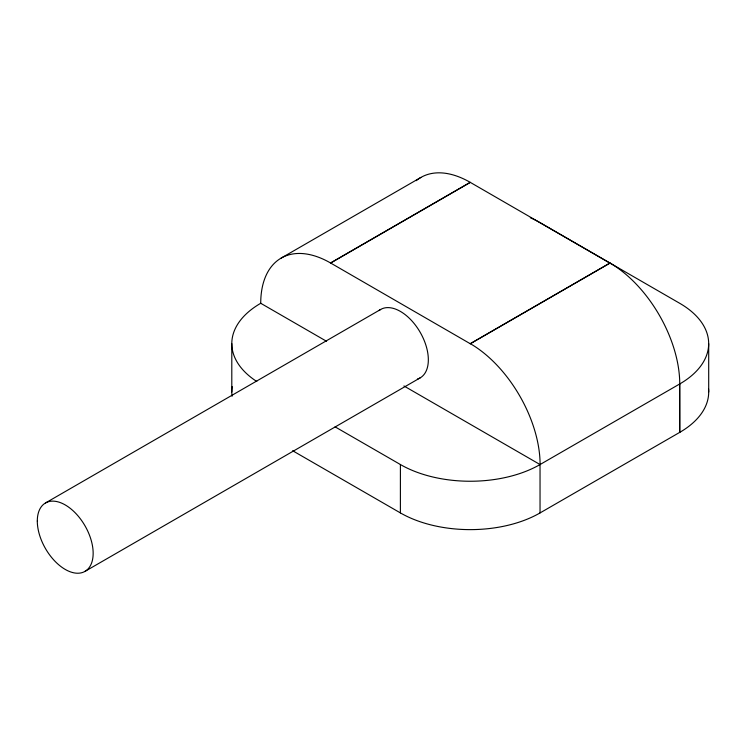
<?xml version="1.0" encoding="UTF-8"?>
<svg xmlns="http://www.w3.org/2000/svg" width="746" height="746" viewBox="0 0 746 746"><rect width="100%" height="100%" fill="white"/><g stroke="black" fill="none" stroke-linecap="round" stroke-linejoin="round"><path stroke-width="1.12" d="M281.177 258.079L420.837 177.455M330.553 262.974L470.213 182.341L609.92 263.096L470.26 343.729L330.553 262.974A98.752 57.013 60 0 0 260.727 303.286A98.752 57.013 0 0 0 256.783 381.504M330.553 263.068L470.213 182.434M45.478 502.972L380.656 309.459M470.26 343.729L609.92 263.096M84.979 571.389L420.157 377.877M335.075 426.843L400.406 464.534A98.714 56.994 0 0 0 540.039 464.553L679.746 383.948A98.752 57.013 0 0 0 679.774 303.333L540.039 222.662A98.752 57.013 0 0 0 530.331 217.739M292.646 450.733L400.406 512.912A98.714 56.994 0 0 0 540.039 512.931L679.774 432.344A98.752 57.013 0 0 0 708.541 388.834M679.774 432.344L679.699 383.92L679.699 432.298M260.727 303.286L326.571 341.304M403.931 385.962L540.095 464.581A98.752 57.013 60 0 0 470.26 343.636M708.7 343.645L708.7 392.032M540.039 464.553L540.039 512.931M400.406 464.534L400.388 512.931M231.801 343.608L231.801 391.986M232.081 396.247A98.752 57.013 0 0 1 232.239 386.661M609.92 263.002A98.752 57.013 60 0 1 679.746 383.948M379.015 310.578A39.501 22.809 60 0 1 420.585 333.014A39.501 22.809 60 0 1 417.415 379.071M416.24 180.663A98.752 57.013 60 0 1 470.213 182.341M37.3 521.053A39.501 22.809 60 0 0 79.197 573.17A39.501 22.809 60 0 0 79.197 517.314A39.501 22.809 60 0 0 37.3 521.053"/></g></svg>
